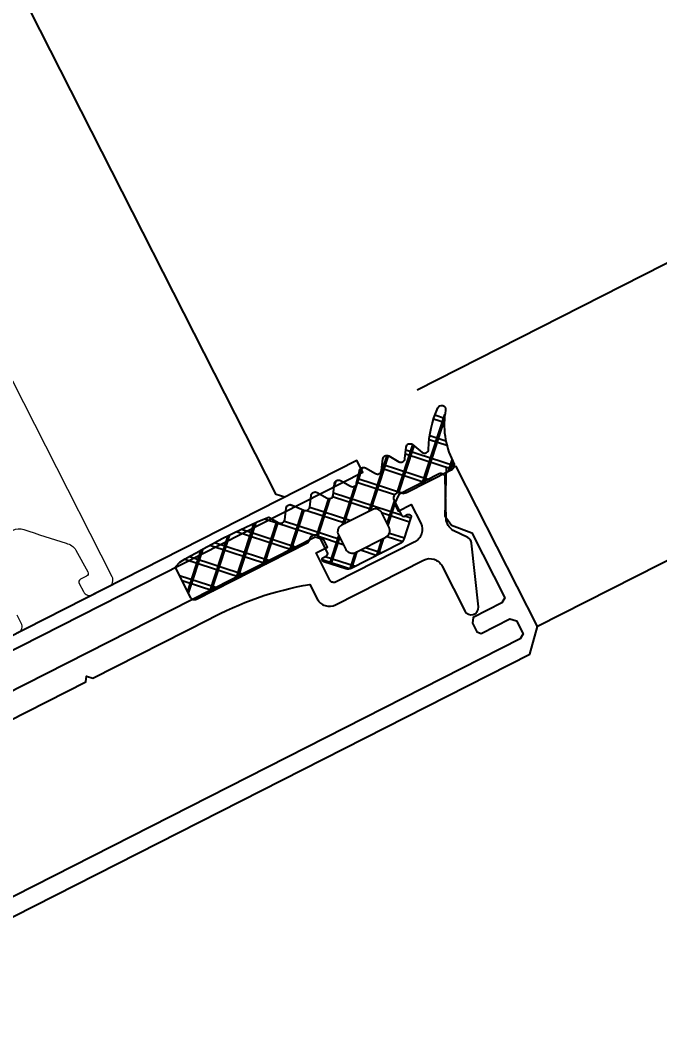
# Model space of a CAD drawing. Header units: millimetres. Extents: x -8689834 to 9419935, y 0 to 135940.
# Drawn here: x -59041.1 to -58993, y 106434.6 to 106511.5 of the extents above; entities that cross this region are included whole.
import ezdxf
from ezdxf import colors
from ezdxf.entities.mleader import LeaderData, LeaderLine
from ezdxf.math import Vec2, Vec3

# ---------------------------------------------------------------- set-up
doc = ezdxf.new("R2010")
doc.units = ezdxf.units.MM
doc.header["$MEASUREMENT"] = 0
doc.layers.get('0').update_dxf_attribs({"color": 250, "lineweight": 9})
doc.layers.add('АР_новое окно', color=155, linetype='Continuous')
for name, color, linetype, lineweight in [('АР_Окна', 4, 'Continuous', 0), ('АР_Отметки', 250, 'Continuous', 15), ('АР_Сущ Несущая стена', 216, 'Continuous', 30)]:
    doc.layers.add(name, color=color, linetype=linetype, lineweight=lineweight)
doc.layers.get('0').freeze()
doc.styles.add('ISOCPEUR', font='isocpeur.ttf', dxfattribs={"width": 0.7})

# ---------------------------------------------------------------- blocks, each defined once
blk = doc.blocks.new('_DotSmall')
at = {"color": 0, "linetype": 'ByBlock', "const_width": 0.5}
blk.add_lwpolyline([(-0.0625, 0, 1), (0.0625, 0, 1)], format="xyb", close=True, dxfattribs=at)
blk = doc.blocks.new('стойка витр.')
h = blk.add_hatch()
h.set_pattern_fill('ANSI37', scale=0.5, angle=-69.23283665521843)
h.set_pattern_definition([(335.7671633447816, (-69115.91679156918, 318510.7132420751), (0.6515825639889636, 1.447617495164233), []), (65.76716334478155, (-69115.91679156918, 318510.7132420751), (-1.447617495164233, 0.6515825639889636), [])])
edge = h.paths.add_edge_path()
edge.add_arc((-61.4231846681505, -46.18171078326122), 0.5487303657935584, 155.7657062155241, 200.7671633447816)
edge.add_line((-61.92355794899049, -45.95647403381008), (-61.2158101547102, -44.38418138318229))
edge.add_arc((-61.04906058835331, -44.45924160668073), 0.1828645893715156, 20.76716334478156, 155.7657062155241)
edge.add_line((-60.87807688978501, -44.39440310015198), (-60.79158864807687, -44.62247867199039))
edge.add_arc((-60.62063568932354, -44.55765182228788), 0.1828317201998032, 200.7671633447816, 290.7671633447816)
edge.add_line((-60.55580883962102, -44.72860478100483), (-59.41573388126562, -44.29627843504568))
edge.add_arc((-59.56703588945675, -43.89728440591716), 0.4267183308264255, -69.23283665521843, 72.29363907948373)
edge.add_arc((-59.30747769982554, -43.08429274379887), 0.4267017864716978, 200.7671633447816, 252.293639079486)
edge.add_line((-59.70645626049372, -43.23558888620755), (-63.00984306025202, -34.52432573194528))
edge.add_arc((-62.72490235927398, -34.41627373836673), 0.3047399585219917, 110.7671633447816, 200.7671633447816)
edge.add_line((-62.83295435277978, -34.13133303751965), (-60.55276270053582, -33.26666451912024))
edge.add_arc((-60.44481104638544, -33.55134061801073), 0.3044569814295733, 76.40287424864536, 110.7671633447816)
edge.add_line((-60.3732352333609, -33.25541671472456), (-60.07017099490622, -33.59351893464918))
edge.add_arc((-108.2133039044274, -55.86215009907028), 53.04387976268197, 16.71140087810911, 24.82292581145404)
edge.add_line((-57.40971669906867, -40.60932389061054), (-57.92081016927841, -41.32469074693654))
edge.add_arc((-57.67080742027611, -41.49902445886983), 0.304784542952794, 145.110888314415, 256.4234383751481)
edge.add_line((-57.74235391136608, -41.79529244099831), (-56.88543317024596, -41.99189640294935))
edge.add_arc((-56.95697966133594, -42.28816438507783), 0.304784542952794, -34.8891116855724, 76.4234383751481)
edge.add_line((-56.70697691233363, -42.46249809701112), (-57.17481998566655, -43.29191928954242))
edge.add_arc((-56.92481723669334, -43.46625300146843), 0.304784542952794, 145.1108883144276, 256.4234383751481)
edge.add_line((-56.99636372778332, -43.76252098359691), (-56.1394429866632, -43.95912494554796))
edge.add_arc((-56.21098947775317, -44.25539292764006), 0.3047845429175452, -34.88911168634446, 76.4234383742182)
edge.add_line((-55.96098672877997, -44.42972663955879), (-56.47208019898972, -45.14509349588479))
edge.add_arc((-56.22207744998741, -45.31942720781808), 0.304784542952794, 145.110888314415, 256.4234383752311)
edge.add_line((-56.29362394107739, -45.61569518994656), (-55.43668121195515, -45.81235713578644))
edge.add_arc((-55.50822770304512, -46.10862511790765), 0.3047845429466369, -34.88911168643649, 76.42343837776687)
edge.add_line((-55.25822495407192, -46.28295882984094), (-55.76931842428166, -46.99832568616694))
edge.add_arc((-55.51931567527936, -47.17265939811477), 0.3047845429466368, 145.1108883110316, 256.4234383751786)
edge.add_line((-55.59086216636933, -47.46892738023598), (-54.69071301640361, -47.77952769444528))
edge.add_arc((-54.76225950749358, -48.07579567657376), 0.304784542952794, -34.88911168566796, 76.42343837513553)
edge.add_line((-54.51225675849128, -48.25012938850705), (-55.0233282406989, -48.96555422872189))
edge.add_arc((-54.7733254917257, -49.13988794066245), 0.3047845429466368, 145.1108883109486, 256.4234383751578)
edge.add_line((-54.84487198281568, -49.43615592278366), (-53.98795124169555, -49.6327598847347))
edge.add_arc((-54.05949773284374, -49.92902786688501), 0.3047845429818857, -34.88911169317796, 76.42343837111807)
edge.add_line((-53.80949498384143, -50.10336157886923), (-54.32058845405118, -50.81872843519523))
edge.add_arc((-54.07058570504887, -50.99306214712851), 0.3047845429527939, 145.110888314415, 256.4234383750821)
edge.add_line((-54.14213219613885, -51.289330129257), (-53.29055360303028, -51.47184183257195))
edge.add_arc((-53.362076024001, -51.76811134383752), 0.3047803799531579, -43.67508993618791, 76.42790436632716)
edge.add_line((-53.141638296569, -51.97858292939782), (-53.80995652789716, -52.62318184232572))
edge.add_arc((-53.58948976171087, -52.83365406201483), 0.304801821276656, 136.3285933989482, 262.747126980386)
edge.add_arc((-54.63612651554286, -61.05759711530845), 7.985474883734515, 59.5860415328172, 82.74712698038475)
edge.add_arc((-50.74783774605021, -54.43386708250182), 0.3048115604497932, 253.2910110232634, 419.5860415328165)
edge.add_arc((-52.57053616183111, -60.50577614369104), 6.03477116777137, 73.29101102326332, 110.7671633447816)
edge.add_line((-54.71029190413537, -54.86308986830409), (-54.82445022999309, -54.90637969896488))
edge.add_arc((-54.97574411131791, -54.50740710097307), 0.4266954176128115, 200.7671633447816, 290.7671633447816)
edge.add_line((-55.37471671431558, -54.65870098416781), (-56.71485841512913, -51.12465313347639))
edge.add_arc((-56.31587985443184, -50.97335699107498), 0.4267017864716978, 149.2366398299847, 200.7671633447816)
edge.add_arc((-57.04912318740389, -50.53689152278093), 0.4266140358978636, -30.76336017001563, 40.01429570365114)
edge.add_arc((-57.04924751253566, -50.53686138928606), 0.4266898917694475, 40.00046259028549, 110.7671633447816)
edge.add_line((-57.20053943697712, -50.13789395169442), (-58.34061702035251, -50.57022129308461))
edge.add_arc((-58.27579017065, -50.74117425180884), 0.1828317201998032, 110.7671633447816, 200.7671633447816)
edge.add_line((-58.44674312937423, -50.80600110151136), (-58.36025488766609, -51.03407667334977))
edge.add_arc((-58.5312385862635, -51.09891517987853), 0.1828645893715156, 245.768620474039, 380.7671633447816)
edge.add_line((-58.60629032819998, -51.26566856380668), (-60.17861897521652, -50.55800074261788))
edge.add_arc((-59.95340767674497, -50.05761600615369), 0.5487303657759914, 200.7671633447816, 245.768620474038)
edge.add_line((-60.46648650063435, -50.25217996134597), (-61.93626349206897, -46.37627473846078))
edge = h.paths.add_edge_path(flags=16)
edge.add_arc((-59.3589242202288, -49.0410722918532), 0.5414973949664272, 200.7671633447816, 290.7671633447816)
edge.add_line((-60.77816753828665, -46.82561758724478), (-59.8652400081919, -49.23307164497237))
edge.add_arc((-60.27185175029445, -46.63361823412561), 0.5414973949664272, 110.7671633447816, 200.7671633447816)
edge.add_line((-59.31039323387085, -45.68990118378861), (-60.46385110344272, -46.12730244614795))
edge.add_arc((-59.11839388072258, -46.19621697176626), 0.5414973949664272, 20.76716334478156, 110.7671633447816)
edge.add_line((-57.69915056266473, -48.4116716763674), (-58.61207809275948, -46.00421761863981))
edge.add_arc((-58.20546635065693, -48.60367102949385), 0.5414973949664272, -69.23283665521843, 20.76716334478156)
edge.add_line((-59.16692486710963, -49.54738807983085), (-58.01346699753776, -49.10998681747151))
at = {"lineweight": 0, "ltscale": 100, "transparency": 33554687}
for points in [[(-91.4479567084054, -1.960141251613095), (-69.79711318280897, -59.05493725829001), (-67.79633972485317, -59.86096016635565), (-55.14222276612418, -55.06240889040782), (-55.17360051473952, -54.29197395897063), (-58.74284135404741, -53.81994964957266), (-59.49761640312499, -54.23655585793313), (-60.24856024209294, -55.69488708899735), (-65.37859903858043, -57.64024244590109), (-65.73629895772319, -57.38465222291416), (-66.6008891230158, -55.10466719327087), (-67.02936398953898, -55.00637070929224), (-67.71337109521846, -55.26575215648336), (-67.85490698204376, -55.58020167878567), (-66.99031681675115, -57.86018670842168), (-67.20262765098596, -58.33192996972502), (-68.22862381348386, -58.72099664351117), (-68.58632373265573, -58.46540642052423), (-90.15068845250062, -1.598661102303595)], [(-56.0608929025766, -41.98018508909445), (-55.7778211288678, -41.3512860444971), (-17.47126860445132, -26.8251079561378), (-16.84236955983215, -27.10817972981749), (-16.28037825660431, -28.59019029343472)]]:
    blk.add_lwpolyline(points, dxfattribs=at)
for points in [[(-71.78454054114991, -16.33338165576424), (-68.2828855071275, -25.56749207813118), (-67.85441064060433, -25.66578856210981), (-68.06674346281216, -26.13747383952432), (-64.60831683766446, -35.257587909633, -0.08279896819570452), (-62.79196445917478, -43.13942544953898), (-63.93198596592993, -43.57173152618634, 0.4143260923033303), (-64.53356650879141, -44.90831919242919), (-61.89652362803463, -51.86238660132221, -0.4143260923197836), (-62.49810417322442, -53.19897426147509), (-66.03213605380733, -54.539109906269, 0.8270430078467679), (-65.84594417811604, -55.60071914693981), (-61.02268547978019, -55.59720897083025, 0.2496293600316565), (-60.5639567229955, -55.36182965500484), (-59.91132736596046, -54.3320132763838, -0.2673491356416615), (-58.97583718542592, -53.89078178507043), (-55.8782996214868, -54.15051325823879, 0.5512236456822476), (-55.5684323037276, -53.73866745794658), (-56.77889371593483, -50.54659564225585), (-57.45105016132584, -50.14953851031169), (-58.02103192274808, -50.36568055463431), (-57.63195425496087, -51.39170570910937), (-59.11396481856355, -51.95369701235177, -0.4143260923197838), (-60.45053247085889, -51.35207201584126), (-62.82818291042349, -45.08204070453939, -0.414362099391309), (-62.65124893639586, -44.68894855178223), (-60.48523126714281, -43.867575801356), (-60.13938200823031, -44.77960460352188), (-59.56940024680807, -44.56346255919925), (-59.28629948117305, -43.93455252060812), (-73.55412178576807, -6.30930235532287)], [(-64.05480472955969, -20.89989428329136, 0.410627156480438), (-63.35370618529851, -21.2207818566676), (-62.72021259606117, -20.98055557451153, 0.4925517741577297)], [(-59.94503853938659, -19.40384657128016, -1.575399656426527e-05), (-56.87977393603069, -20.78551547546522, -0.4398191101055806), (-56.36006749374792, -22.15601788895583, -1.575399656426528e-05), (-57.73845635901671, -25.2227588602982, -0.2080566110632873), (-58.32981322327396, -25.9019745689875), (-60.05946139091975, -26.62167684709857, -0.4411110715409258), (-60.37391091321479, -26.48014096025872), (-60.5532914591895, -26.00710185356729, 0.4925517741577297), (-60.86130306290579, -25.88263065828505), (-61.49479665214312, -26.12285694043385, 0.410627156480438), (-61.80683951149695, -26.82793655114801), (-61.3313050311408, -28.08195439658448, 0.4143255057077639), (-60.62370682114852, -28.40042247599195), (-29.6323624739598, -16.64818975485105, 0.5239329190821609)]]:
    blk.add_lwpolyline(points, format="xyb", dxfattribs=at)
blk.add_lwpolyline([(-72.91737339223619, -0.2793946658493951), (-54.81141330953687, -48.02608389785019), (-53.89938450735644, -47.68023463893769), (-72.00534459005576, 0.06645459306309931)], close=True)
at = {"color": 7, "lineweight": 0, "ltscale": 100, "transparency": 33554687}
blk.add_lwpolyline([(-53.29055360303028, -51.47184183257923, -0.5779496213016146), (-53.141638296569, -51.97858292939782), (-53.80995652789716, -52.62318184232572, 0.615333828900983), (-53.62795459362678, -53.13601908472629, -0.1014034095220688), (-50.59355139863328, -54.17098724229436, -0.8870851218243345), (-50.83548992767464, -54.72580403192842, 0.1649969122064492), (-54.71037595931557, -54.86312174275372), (-54.82437231158838, -54.90635015161388, -0.4143043114941015), (-55.37473404189222, -54.65865529014263), (-56.71485869266326, -51.12465240150777, -0.2286961432583318), (-56.6825516007957, -50.75512261017138, 0.3190489133936659), (-56.72238630641368, -50.26258777469775, 0.3190018552396916), (-57.20057019143132, -50.1379056140504), (-58.34056270623114, -50.57020069668943, 0.4143996870833266), (-58.44672253300087, -50.80605541561818), (-58.36026571528055, -51.03404812018562, -0.6683385997492722), (-58.60634048073553, -51.26564599134144), (-60.17864607612137, -50.55798854513705, -0.1988829373258806), (-60.46647005763953, -50.25222332264093), (-61.93627993503469, -46.37623137718037, -0.1988829373551211), (-61.92357014780282, -45.95650113405281), (-61.21583272970747, -44.38423153456097, -0.6683385997492723), (-60.87806606217055, -44.39443165331613), (-60.79160924445023, -44.62242435788357, 0.4143996870833266), (-60.55575452549965, -44.72858418460964), (-59.41576201069984, -44.29628910197061, 0.7102015621310012), (-59.43724861560622, -43.49078250258754, -0.2286961432583318), (-59.70645598293049, -43.23558961817616), (-63.00981577733182, -34.52439767894975, -0.414362099440266), (-62.83288180333329, -34.13130552614166), (-60.55286778177833, -33.26670436685527, -0.1511707915363169), (-60.3732352333609, -33.25541671472456), (-60.07017099493532, -33.59351893464918, -0.03540799054371244), (-57.40971669906867, -40.60932389061054), (-57.92081016927841, -41.32469074693654, 0.527867958552825), (-57.74235391136608, -41.79529244099831), (-56.88543317024596, -41.99189640294935, -0.5278679585528249), (-56.70697691233363, -42.46249809701112), (-57.17481998566655, -43.29191928953514, 0.527867958552825), (-56.99636372778332, -43.76252098359691), (-56.1394429866632, -43.95912494554796, -0.5278679585528249), (-55.96098672877997, -44.42972663955879), (-56.47208019898972, -45.14509349588479, 0.527867958552825), (-56.29362394107739, -45.61569518994656), (-55.43668121195515, -45.81235713578644, -0.5278679585717272), (-55.25822495407192, -46.28295882984094), (-55.76931842428166, -46.99832568616694, 0.5278679585717273), (-55.59086216636933, -47.46892738023598), (-54.69071301640361, -47.77952769444528, -0.5278679585528249), (-54.51225675849128, -48.25012938850705), (-55.02332824072801, -48.96555422872189, 0.5278679585717273), (-54.84487198281568, -49.43615592278366), (-53.98795124169555, -49.6327598847347, -0.5278679585717272), (-53.80949498384143, -50.10336157886923), (-54.32058845405118, -50.81872843519523, 0.5278679585528251), (-54.14213219613885, -51.289330129257)], format="xyb", close=True, dxfattribs=at)
at = {"color": 7}
blk.add_lwpolyline([(-57.69915056266473, -48.4116716763674), (-58.61207809275948, -46.00421761863981, 0.414213562373095), (-59.31039323387085, -45.68990118378861), (-60.46385110341362, -46.12730244614795, 0.414213562373095), (-60.77816753828665, -46.82561758724478), (-59.8652400081919, -49.23307164497237, 0.414213562373095), (-59.16692486710963, -49.54738807983085), (-58.01346699753776, -49.10998681747151, 0.414213562373095)], format="xyb", close=True, dxfattribs=at)
blk = doc.blocks.new('A$Cec9b444d')
at = {"layer": 'АР_новое окно', "ltscale": 100}
h = blk.add_hatch(dxfattribs=at)
h.set_pattern_fill('ANSI37', color=256, scale=0.4999999999999999, angle=26.94676751923966)
h.set_pattern_definition([(71.94676751923966, (-309002.6641412743, -109060.2650076721), (-1.509345793402999, 0.4919669967962001), []), (161.9467675192396, (-309002.6641412743, -109060.2650076721), (-0.4919669967962002, -1.509345793402998), [])])
edge = h.paths.add_edge_path()
edge.add_arc((269.8044098131132, -6115.820739763553), 0.5487303657935583, 251.9453103899823, 296.9467675192397)
edge.add_line((269.6343447467874, -6116.342451261137), (267.9950023102591, -6115.808066104814))
edge.add_arc((268.0516765515358, -6115.634205570463), 0.1828645893715156, 116.9467675192397, 251.9453103899823)
edge.add_line((267.9688091808408, -6115.471194969647), (268.1862494181415, -6115.360657982106))
edge.add_arc((268.1033969454918, -6115.1976766877), 0.1828317201998032, 296.9467675192397, 386.9467675192396)
edge.add_line((268.2663782398504, -6115.114824215094), (267.7138401031851, -6114.027911804817))
edge.add_arc((267.3334514641164, -6114.221284543858), 0.4267183308264255, 26.94676751923966, 168.4732432539418)
edge.add_arc((266.4972435553876, -6114.050749415796), 0.4267017864716978, 296.9467675192397, 348.473243253944)
edge.add_line((266.6906087977006, -6114.431123307729), (258.3855583602958, -6118.653043170095))
edge.add_arc((258.2474616476013, -6118.381389467143), 0.3047399585219916, 206.9467675192396, 296.9467675192397)
edge.add_line((257.9758079447498, -6118.519486179764), (256.8707114442035, -6116.345621569855))
edge.add_arc((257.1421128837062, -6116.207653096741), 0.3044569814295733, 172.5824784231035, 206.9467675192396)
edge.add_line((256.8402036808033, -6116.168348049701), (257.1437178173895, -6115.830649644811))
edge.add_arc((284.4653431979687, -6161.296922494481), 53.04387976268197, 112.8910050525672, 121.0025299859121)
edge.add_line((263.8323705403438, -6112.430434800073), (264.5985975373711, -6112.861552491028))
edge.add_arc((264.7450065964082, -6112.594236189449), 0.3047845429527939, 241.2904924888731, 352.6030425496062)
edge.add_line((265.047254722428, -6112.633475046421), (265.1504726622576, -6111.760370051986))
edge.add_arc((265.4527207883893, -6111.799608908926), 0.3047845429527939, 61.2904924888857, 172.6030425496062)
edge.add_line((265.5991298473143, -6111.532292607379), (266.4740927414984, -6111.908133783442))
edge.add_arc((266.6205018005435, -6111.640817481893), 0.3047845429527939, 241.2904924888857, 352.6030425496062)
edge.add_line((266.9227499266751, -6111.680056338831), (267.0259678665048, -6110.806951344396))
edge.add_arc((267.3282159925245, -6110.846190201368), 0.3047845429175451, 61.29049248811364, 172.6030425486763)
edge.add_line((267.4746250514576, -6110.57887389985), (268.2408520484848, -6111.009991590805))
edge.add_arc((268.3872611075179, -6110.742675289212), 0.3047845429527939, 241.2904924888731, 352.6030425496892)
edge.add_line((268.6895092335417, -6110.781914146197), (268.7927824534115, -6109.908781049826))
edge.add_arc((269.0950305795432, -6109.948019906766), 0.3047845429466368, 61.2904924880216, 172.603042552225)
edge.add_line((269.2414396384762, -6109.680703605247), (270.0076666355035, -6110.111821296202))
edge.add_arc((270.1540756945366, -6109.844504994609), 0.3047845429466368, 241.2904924854896, 352.6030425496367)
edge.add_line((270.4563238205562, -6109.883743851581), (270.6682223775105, -6108.955390444219))
edge.add_arc((270.9704705036463, -6108.994629301173), 0.3047845429527939, 61.29049248879014, 172.6030425495937)
edge.add_line((271.1168795625713, -6108.727312999627), (271.8831618396387, -6109.158402588645))
edge.add_arc((272.0295708986798, -6108.89108628708), 0.3047845429466368, 241.2904924854067, 352.603042549616)
edge.add_line((272.3318190246995, -6108.930325144051), (272.4350369645292, -6108.057220149616))
edge.add_arc((272.7372850906809, -6108.096459006626), 0.3047845429818856, 61.29049248128014, 172.6030425455762)
edge.add_line((272.8836941497178, -6107.829142705048), (273.6499211467451, -6108.260260396003))
edge.add_arc((273.7963302056702, -6107.992944094456), 0.3047845429527939, 241.2904924888731, 352.6030425495402)
edge.add_line((274.0985783318019, -6108.032182951395), (274.1883609561569, -6107.165906031233))
edge.add_arc((274.4906080115239, -6107.205120793297), 0.3047803799531579, 52.50451423827018, 172.6075085407853)
edge.add_line((274.6761274996846, -6106.963307643288), (275.3889222925761, -6107.558354364246))
edge.add_arc((275.5744392852499, -6107.316512275964), 0.3048018212766559, 232.5081975734064, 358.9267311548442)
edge.add_arc((283.8632615421647, -6107.471797280135), 7.985474883734514, 155.7656457072753, 178.9267311548428)
edge.add_arc((276.8594630926204, -6104.319116455658), 0.3048115604497932, 349.4706151977215, 515.7656457072745)
edge.add_arc((283.0922955943829, -6105.477610377813), 6.034771167771369, 169.4706151977214, 206.9467675192396)
edge.add_line((277.7127320006471, -6108.21234228078), (277.7680589141622, -6108.32117731852))
edge.add_arc((277.3876907069642, -6108.514539670923), 0.4266954176128115, 296.9467675192397, 386.9467675192396)
edge.add_line((277.5810530617479, -6108.894907883026), (274.2118005058339, -6110.607686678843))
edge.add_arc((274.018435263513, -6110.227312786882), 0.4267017864716978, 245.4162440044428, 296.9467675192397)
edge.add_arc((273.6634362585276, -6111.00327902117), 0.4266140358978635, 65.41624400444246, 136.1938998781092)
edge.add_arc((273.663419683139, -6111.003405867639), 0.4266898917694475, 136.1800667647436, 206.9467675192396)
edge.add_line((273.283056395636, -6111.196765719055), (273.8355958044776, -6112.283680631953))
edge.add_arc((273.9985770988361, -6112.200828159347), 0.1828317201998032, 206.9467675192396, 296.9467675192397)
edge.add_line((274.0814295714778, -6112.363809453725), (274.2988698087785, -6112.253272466185))
edge.add_arc((274.3817371795934, -6112.416283066997), 0.1828645893715156, 341.9482246484971, 476.9467675192396)
edge.add_line((274.5556005962464, -6112.472948465085), (274.021298823219, -6114.112318080099))
edge.add_arc((273.499578676306, -6113.94227955002), 0.5487303657759913, 296.9467675192397, 341.948224648496)
edge.add_line((273.7482426918763, -6114.431433124594), (270.0530738286954, -6116.30989333817))
edge = h.paths.add_edge_path(flags=16)
edge.add_arc((272.424948302625, -6113.46067674355), 0.5414973949664271, 296.9467675192397, 386.9467675192396)
edge.add_line((270.3751419339291, -6115.110156963107), (272.6703346081908, -6113.943382647576))
edge.add_arc((270.1297556283513, -6114.627451059039), 0.5414973949664271, 206.9467675192396, 296.9467675192397)
edge.add_line((269.0880255502902, -6113.77316609825), (269.647049724321, -6114.872837364591))
edge.add_arc((269.5707314543206, -6113.527779792698), 0.5414973949664271, 116.9467675192397, 206.9467675192396)
edge.add_line((271.6205378230165, -6111.87829957314), (269.3253451487548, -6113.045073888671))
edge.add_arc((271.8659241285943, -6112.361005477209), 0.5414973949664271, 26.94676751923966, 116.9467675192397)
edge.add_line((272.9076542066634, -6113.215290438025), (272.3486300326327, -6112.115619171685))
at = {"layer": 'АР_новое окно', "ltscale": 150}
for p, q in [((2673.03854076013, -4883.55603810753), (275.0254478329349, -6102.856566379883)), ((2673.094740097678, -4905.964347211125), (284.0902149972389, -6120.684353574511))]:
    blk.add_line(p, q, dxfattribs=at)
at = {"layer": 'АР_новое окно', "ltscale": 100}
for points in [[(265.0500713851852, -6110.941881572246), (264.3943552649476, -6110.728152755554), (245.8290574318528, -6074.207863428542), (246.0427862485801, -6073.552147308324), (247.4556895510803, -6072.833889838204)], [(229.0718268198358, -6150.431299288266), (283.5042497819348, -6122.760265934156), (284.0902149972439, -6120.684353574493), (277.9573882437551, -6108.620307554805), (277.1948077152698, -6108.734436798204), (277.1097387359098, -6112.333749286229), (277.605172294564, -6113.039292833083), (279.1358653598937, -6113.62889046586), (281.6221422988857, -6118.519711716009), (281.4065419933534, -6118.902846290966), (279.2328743711168, -6120.007842651627), (279.181272426658, -6120.444408968862), (279.5127769552029, -6121.096520311579), (279.8406350153136, -6121.203384719897), (282.0143026376621, -6120.098388359205), (282.5061590587426, -6120.258684509861), (283.0034088261458, -6121.236837703855), (282.7878085206213, -6121.619972278841), (228.5728020727958, -6149.180480705104)]]:
    blk.add_lwpolyline(points, dxfattribs=at)
for points in [[(274.1883609562689, -6107.165906031202, -0.5779496213016146), (274.6761274996846, -6106.963307643288), (275.3889222925761, -6107.558354364246, 0.615333828900983), (275.8791879338116, -6107.322205381101, -0.1014034095220688), (276.5815025319075, -6104.19402443327, -0.8870851218243345), (277.1591390565803, -6104.374833634529, 0.1649969122064492), (277.7127727381069, -6108.212422416378), (277.7680211509877, -6108.321103033501, -0.4143043114941015), (277.5810094984587, -6108.894930028668), (274.2117998079632, -6110.607687033566, -0.2286961432583318), (273.84093951478, -6110.615345870156, 0.3190489133936659), (273.3555546538875, -6110.70796824738, 0.3190018552396916), (273.2830713007974, -6111.196795039401), (273.8355694810892, -6112.283628850545, 0.4143996870833266), (274.0814813529173, -6112.363783130343), (274.2988425871625, -6112.253286304476, -0.6683385997492722), (274.5555835536214, -6112.473000756027), (274.0212896138432, -6114.112346336551, -0.1988829373258806), (273.7482840312066, -6114.431412109494), (270.0530324894692, -6116.309914353211, -0.1988829373551211), (269.6343730026555, -6116.342460471859), (267.9950546002452, -6115.808083150087, -0.6683385997492723), (267.9688364024568, -6115.471181131355), (268.186197636702, -6115.360684305489, 0.4143996870833266), (268.266351916462, -6115.114772433686), (267.7138537361701, -6114.027938622542, 0.7102015621310012), (266.9153405923256, -6114.136009501971, -0.2286961432583318), (266.6906094954514, -6114.431122953009), (258.3856269523419, -6118.653008300947, -0.414362099440266), (257.9757727836337, -6118.519417013355), (256.8707623719098, -6116.34572175108, -0.1511707915363169), (256.8402036808033, -6116.168348049701), (257.1437178172855, -6115.830649644871, -0.03540799054371244), (263.8323705403438, -6112.430434800073), (264.5985975373711, -6112.861552491027, 0.527867958552825), (265.047254722428, -6112.633475046421), (265.1504726622576, -6111.760370051986, -0.5278679585528249), (265.5991298473143, -6111.532292607379), (266.4740927416104, -6111.90813378341, 0.527867958552825), (266.9227499266751, -6111.680056338831), (267.0259678665049, -6110.806951344397, -0.5278679585528249), (267.4746250514576, -6110.57887389985), (268.2408520484809, -6111.00999159079, 0.527867958552825), (268.6895092335417, -6110.781914146197), (268.7927824535235, -6109.908781049794, -0.5278679585717272), (269.2414396384762, -6109.680703605247), (270.0076666354995, -6110.111821296187, 0.5278679585717273), (270.4563238205562, -6109.883743851581), (270.6682223775106, -6108.955390444219, -0.5278679585528249), (271.1168795625713, -6108.727312999627), (271.8831618396428, -6109.158402588659, 0.5278679585717273), (272.3318190246995, -6108.930325144051), (272.4350369645292, -6108.057220149617, -0.5278679585717272), (272.8836941497178, -6107.829142705048), (273.6499211467451, -6108.260260396002, 0.5278679585528251), (274.0985783318019, -6108.032182951395)], [(271.6205378230165, -6111.87829957314), (269.3253451487549, -6113.045073888671, 0.414213562373095), (269.0880255502902, -6113.77316609825), (269.647049724313, -6114.872837364563, 0.414213562373095), (270.3751419339291, -6115.110156963107), (272.6703346081908, -6113.943382647576, 0.414213562373095), (272.9076542066634, -6113.215290438025), (272.3486300326326, -6112.115619171685, 0.414213562373095)]]:
    blk.add_lwpolyline(points, format="xyb", close=True, dxfattribs=at)
blk.add_lwpolyline([(225.4061133675802, -6132.189315514304), (270.9263387662753, -6109.048848734613), (270.4843233609448, -6108.179348517646), (224.9640979621377, -6131.319815297369)], close=True, dxfattribs=at)
blk.add_lwpolyline([(241.2448718839036, -6129.334926402106), (250.0483888301909, -6124.859608240643), (250.0999907746497, -6124.423041923407), (250.591791915682, -6124.583366175971), (259.2866282448566, -6120.163296427477, -0.08279896819570452), (266.9271450724946, -6117.509054242878), (267.4796573038107, -6118.595915694026, 0.4143260923033303), (268.8732359339043, -6119.050123070753), (275.5030299778028, -6115.679829371918, -0.4143260923197836), (276.8966086020854, -6116.134036751616), (278.6093796578901, -6119.503274082179, 0.8270430078467679), (279.6447775450703, -6119.203886691547), (279.1220858802334, -6114.409032135251, 0.2496293600316565), (278.8386942056743, -6113.978306406504), (277.7446091485363, -6113.440324307232, -0.2673491356416615), (277.2052402330228, -6112.557766501874), (277.1300266509113, -6109.450268743978, 0.5512236456822476), (276.6872181351791, -6109.186535287232), (273.6439950158973, -6110.73357515529), (273.3215996330655, -6111.444567328424), (273.5978416976975, -6111.987970413988), (274.5760225318231, -6111.490706595585), (275.2942800018976, -6112.903609898083, -0.4143260923197838), (274.8400262753545, -6114.297173415667), (268.8623712141118, -6117.335948534967, -0.414362099391309), (268.4525170453957, -6117.202357247346), (267.4027550466725, -6115.137342602191), (268.2722552636816, -6114.695327196742), (267.9960131989377, -6114.151924111211), (267.3402830277879, -6113.938167654484), (231.4695264213348, -6132.173271816327)], format="xyb", dxfattribs=at)
at = {"layer": 'АР_новое окно', "ltscale": 100, "rotation": 96.17960417445809}
blk.add_blockref('стойка витр.', (217.2791182096518, -6059.725715317347), dxfattribs=at)

msp = doc.modelspace()

# ---------------------------------------------------------------- linework, layer by layer
at = {"layer": 'АР_Сущ Несущая стена', "lineweight": 18, "ltscale": 100}
for centre, radius, start, end in [((-62198.51273850921, 115515.0715942177), 9162.045179755698, 273.4231994966867, 355.826841184526), ((-62199.59225600528, 115505.8737578681), 9805.264059527553, 273.2047159642141, 356.1549052783884)]:
    msp.add_arc(centre, radius, start, end, dxfattribs=at)

# ---------------------------------------------------------------- block references
at = {"layer": 'АР_Окна', "ltscale": 100}
msp.add_blockref('A$Cec9b444d', (-59286.24984706755, 112586.4970597865), dxfattribs=at)

# ---------------------------------------------------------------- leaders
at = {"layer": 'АР_Отметки'}
ml = msp.add_multileader_mtext('Standard', dxfattribs=at)
ml.set_content('0,000', color=256, style='ISOCPEUR')
ml.set_leader_properties(color=256, linetype='Continuous', lineweight=-1)
ml.set_arrow_properties(name='DOTSMALL')
ml.build(insert=Vec2(0, 0))
ml.multileader.update_dxf_attribs({"has_text_frame": 1, "text_left_attachment_type": 4, "text_right_attachment_type": 4, "dogleg_length": 100, "arrow_head_size": 180})
ctx = ml.context
ctx.base_point, ctx.char_height, ctx.arrow_head_size, ctx.landing_gap_size, ctx.plane_origin = Vec3(-187276.7997699445, 132110.0850587329), 250, 180, 50, Vec3(-190337.1672303383, 129966.6923522141)
ctx.left_attachment, ctx.right_attachment = 4, 4
notes = []
notes.append((ctx, [(0, (0, 0, 0), (0, 0), (1, 0), 1, [])]))
ctx.mtext.insert, ctx.mtext.width, ctx.mtext.line_spacing_style, ctx.mtext.flow_direction = Vec3(-187226.7997699445, 132443.4183920662), 852.6970314602484, 2, 5
ml = msp.add_multileader_mtext('Standard', dxfattribs=at)
ml.set_content('-1,200', color=256, style='ISOCPEUR')
ml.set_leader_properties(color=256, linetype='Continuous', lineweight=-1)
ml.set_arrow_properties(name='DOTSMALL')
ml.build(insert=Vec2(0, 0))
ml.multileader.update_dxf_attribs({"has_text_frame": 1, "text_left_attachment_type": 4, "text_right_attachment_type": 4, "dogleg_length": 100, "arrow_head_size": 180})
ctx = ml.context
ctx.base_point, ctx.char_height, ctx.arrow_head_size, ctx.landing_gap_size, ctx.plane_origin = Vec3(-177720.7590341442, 129646.8906015264), 250, 180, 50, Vec3(-177813.3264161965, 129547.8815566983)
ctx.left_attachment, ctx.right_attachment = 4, 4
notes.append((ctx, [(0, (0, 0, 0), (0, 0), (1, 0), 1, [])]))
ctx.mtext.insert, ctx.mtext.width, ctx.mtext.line_spacing_style, ctx.mtext.flow_direction = Vec3(-177670.7590341442, 129980.2239348597), 852.6970314602484, 2, 5
ml = msp.add_multileader_mtext('Standard', dxfattribs=at)
ml.set_content('0,000', color=256, style='ISOCPEUR')
ml.set_leader_properties(color=256, linetype='Continuous', lineweight=-1)
ml.set_arrow_properties(name='DOTSMALL')
ml.build(insert=Vec2(0, 0))
ml.multileader.update_dxf_attribs({"has_text_frame": 1, "text_left_attachment_type": 4, "text_right_attachment_type": 4, "dogleg_length": 100, "arrow_head_size": 180})
ctx = ml.context
ctx.base_point, ctx.char_height, ctx.arrow_head_size, ctx.landing_gap_size, ctx.plane_origin = Vec3(-185687.6166469539, 129607.0397730947), 250, 180, 50, Vec3(-188747.9841073476, 127463.6470665759)
ctx.left_attachment, ctx.right_attachment = 4, 4
notes.append((ctx, [(0, (0, 0, 0), (0, 0), (1, 0), 1, [])]))
ctx.mtext.insert, ctx.mtext.width, ctx.mtext.line_spacing_style, ctx.mtext.flow_direction = Vec3(-185637.6166469539, 129940.373106428), 852.6970314602484, 2, 5
ml = msp.add_multileader_mtext('Standard', dxfattribs=at)
ml.set_content('Л.4', color=256, style='ISOCPEUR')
ml.set_leader_properties(color=256, linetype='Continuous', lineweight=-1)
ml.set_arrow_properties(name='DOTSMALL')
ml.build(insert=Vec2(0, 0))
ml.multileader.update_dxf_attribs({"has_text_frame": 1, "text_left_attachment_type": 4, "text_right_attachment_type": 4, "dogleg_length": 100, "arrow_head_size": 180})
ctx = ml.context
ctx.base_point, ctx.char_height, ctx.arrow_head_size, ctx.landing_gap_size, ctx.plane_origin = Vec3(-184816.2837050096, 129601.5848165639), 250, 180, 50, Vec3(-159580.3663713892, 117978.4653365304)
ctx.left_attachment, ctx.right_attachment = 4, 4
notes.append((ctx, [(0, (0, 0, 0), (0, 0), (1, 0), 1, [])]))
ctx.mtext.insert, ctx.mtext.width, ctx.mtext.line_spacing_style, ctx.mtext.flow_direction = Vec3(-184766.2837050096, 129934.9181498972), 852.6970314602484, 2, 5
ml = msp.add_multileader_mtext('Standard', dxfattribs=at)
ml.set_content('-1,140', color=256, style='ISOCPEUR')
ml.set_leader_properties(color=256, linetype='Continuous', lineweight=-1)
ml.set_arrow_properties(name='DOTSMALL')
ml.build(insert=Vec2(0, 0))
ml.multileader.update_dxf_attribs({"has_text_frame": 1, "text_left_attachment_type": 4, "text_right_attachment_type": 4, "dogleg_length": 100, "arrow_head_size": 180})
ctx = ml.context
ctx.base_point, ctx.char_height, ctx.arrow_head_size, ctx.landing_gap_size, ctx.plane_origin = Vec3(-180313.7221072279, 128673.3217394912, 1.149675994230903e-08), 250, 180, 50, Vec3(-180395.1155570771, 128959.4633156335, 1.149675994230903e-08)
ctx.left_attachment, ctx.right_attachment = 4, 4
notes.append((ctx, [(0, (0, 0, 0), (0, 0), (1, 0), 1, [])]))
ctx.mtext.insert, ctx.mtext.width, ctx.mtext.line_spacing_style, ctx.mtext.flow_direction = Vec3(-180263.7221072279, 129006.6550728246, 1.149675994230903e-08), 852.6970314602484, 2, 5
ml = msp.add_multileader_mtext('Standard', dxfattribs=at)
ml.set_content('0,000', color=256, style='ISOCPEUR')
ml.set_leader_properties(color=256, linetype='Continuous', lineweight=-1)
ml.set_arrow_properties(name='DOTSMALL')
ml.build(insert=Vec2(0, 0))
ml.multileader.update_dxf_attribs({"has_text_frame": 1, "text_left_attachment_type": 4, "text_right_attachment_type": 4, "dogleg_length": 100, "arrow_head_size": 180})
ctx = ml.context
ctx.base_point, ctx.char_height, ctx.arrow_head_size, ctx.landing_gap_size, ctx.plane_origin = Vec3(-187382.8031773707, 126393.4441659665), 250, 180, 50, Vec3(-190443.1706377645, 124250.0514594477)
ctx.left_attachment, ctx.right_attachment = 4, 4
notes.append((ctx, [(0, (0, 0, 0), (0, 0), (1, 0), 1, [])]))
ctx.mtext.insert, ctx.mtext.width, ctx.mtext.line_spacing_style, ctx.mtext.flow_direction = Vec3(-187332.8031773707, 126726.7774992998), 852.6970314602484, 2, 5
ml = msp.add_multileader_mtext('Standard', dxfattribs=at)
ml.set_content('Л.5', color=256, style='ISOCPEUR')
ml.set_leader_properties(color=256, linetype='Continuous', lineweight=-1)
ml.set_arrow_properties(name='DOTSMALL')
ml.build(insert=Vec2(0, 0))
ml.multileader.update_dxf_attribs({"has_text_frame": 1, "text_left_attachment_type": 4, "text_right_attachment_type": 4, "dogleg_length": 100, "arrow_head_size": 180})
ctx = ml.context
ctx.base_point, ctx.char_height, ctx.arrow_head_size, ctx.landing_gap_size, ctx.plane_origin = Vec3(-156726.1907757707, 125681.9478096366), 250, 180, 50, Vec3(-131490.2734421503, 114058.8283296031)
ctx.left_attachment, ctx.right_attachment = 4, 4
notes.append((ctx, [(0, (0, 0, 0), (0, 0), (1, 0), 1, [])]))
ctx.mtext.insert, ctx.mtext.width, ctx.mtext.line_spacing_style, ctx.mtext.flow_direction = Vec3(-156676.1907757707, 126015.2811429699), 852.6970314602484, 2, 5
ml = msp.add_multileader_mtext('Standard', dxfattribs=at)
ml.set_content('0,000', color=256, style='ISOCPEUR')
ml.set_leader_properties(color=256, linetype='Continuous', lineweight=-1)
ml.set_arrow_properties(name='DOTSMALL')
ml.build(insert=Vec2(0, 0))
ml.multileader.update_dxf_attribs({"has_text_frame": 1, "text_left_attachment_type": 4, "text_right_attachment_type": 4, "dogleg_length": 100, "arrow_head_size": 180})
ctx = ml.context
ctx.base_point, ctx.char_height, ctx.arrow_head_size, ctx.landing_gap_size, ctx.plane_origin = Vec3(-204826.2687846024, 122318.214327126), 250, 180, 50, Vec3(-207886.6362449962, 120174.8216206072)
ctx.left_attachment, ctx.right_attachment = 4, 4
notes.append((ctx, [(0, (0, 0, 0), (0, 0), (1, 0), 1, [])]))
ctx.mtext.insert, ctx.mtext.width, ctx.mtext.line_spacing_style, ctx.mtext.flow_direction = Vec3(-204776.2687846024, 122651.5476604594), 852.6970314602484, 2, 5
ml = msp.add_multileader_mtext('Standard', dxfattribs=at)
ml.set_content('{\\W0.8;-2,730}', color=256, style='ISOCPEUR')
ml.set_leader_properties(color=256, linetype='Continuous', lineweight=-1)
ml.set_arrow_properties(name='DOTSMALL')
ml.build(insert=Vec2(0, 0))
ml.multileader.update_dxf_attribs({"has_text_frame": 1, "text_left_attachment_type": 4, "text_right_attachment_type": 4, "dogleg_length": 100, "arrow_head_size": 180})
ctx = ml.context
ctx.base_point, ctx.char_height, ctx.arrow_head_size, ctx.landing_gap_size, ctx.plane_origin = Vec3(-314791.3210058988, 121809.0184862664, 2.299351988461806e-08), 250, 180, 50, Vec3(-319449.8299409288, 117956.7109726352, 2.299351988461806e-08)
ctx.left_attachment, ctx.right_attachment = 4, 4
notes.append((ctx, [(0, (0, 0, 0), (0, 0), (1, 0), 1, [])]))
ctx.mtext.insert, ctx.mtext.width, ctx.mtext.defined_height, ctx.mtext.line_spacing_style, ctx.mtext.flow_direction = Vec3(-314741.3210058988, 122142.3518195997, 2.299351988461806e-08), 769.9889591111103, 343.8884462512117, 2, 5
ml = msp.add_multileader_mtext('Standard', dxfattribs=at)
ml.set_content('{\\W0.8;-2,430}', color=256, style='ISOCPEUR')
ml.set_leader_properties(color=256, linetype='Continuous', lineweight=-1)
ml.set_arrow_properties(name='DOTSMALL')
ml.build(insert=Vec2(0, 0))
ml.multileader.update_dxf_attribs({"has_text_frame": 1, "text_left_attachment_type": 4, "text_right_attachment_type": 4, "dogleg_length": 100, "arrow_head_size": 180})
ctx = ml.context
ctx.base_point, ctx.char_height, ctx.arrow_head_size, ctx.landing_gap_size, ctx.plane_origin = Vec3(-301002.2465167325, 120038.5846084391), 250, 180, 50, Vec3(-299949.5531320914, 118383.4112137306)
ctx.left_attachment, ctx.right_attachment = 4, 4
notes.append((ctx, [(0, (0, 0, 0), (0, 0), (1, 0), 1, [])]))
ctx.mtext.insert, ctx.mtext.width, ctx.mtext.line_spacing_style, ctx.mtext.flow_direction = Vec3(-300952.2465167325, 120371.9179417724), 852.6970314602484, 2, 5
ml = msp.add_multileader_mtext('Standard', dxfattribs=at)
ml.set_content('0,000', color=256, style='ISOCPEUR')
ml.set_leader_properties(color=256, linetype='Continuous', lineweight=-1)
ml.set_arrow_properties(name='DOTSMALL')
ml.build(insert=Vec2(0, 0))
ml.multileader.update_dxf_attribs({"has_text_frame": 1, "text_left_attachment_type": 4, "text_right_attachment_type": 4, "dogleg_length": 100, "arrow_head_size": 180})
ctx = ml.context
ctx.base_point, ctx.char_height, ctx.arrow_head_size, ctx.landing_gap_size, ctx.plane_origin = Vec3(-153675.4760438586, 119954.6257698009), 250, 180, 50, Vec3(-156735.8435042523, 117811.2330632821)
ctx.left_attachment, ctx.right_attachment = 4, 4
notes.append((ctx, [(0, (0, 0, 0), (0, 0), (1, 0), 1, [])]))
ctx.mtext.insert, ctx.mtext.width, ctx.mtext.line_spacing_style, ctx.mtext.flow_direction = Vec3(-153625.4760438586, 120287.9591031342), 852.6970314602484, 2, 5
ml = msp.add_multileader_mtext('Standard', dxfattribs=at)
ml.set_content('0,000', color=256, style='ISOCPEUR')
ml.set_leader_properties(color=256, linetype='Continuous', lineweight=-1)
ml.set_arrow_properties(name='DOTSMALL')
ml.build(insert=Vec2(0, 0))
ml.multileader.update_dxf_attribs({"has_text_frame": 1, "text_left_attachment_type": 4, "text_right_attachment_type": 4, "dogleg_length": 100, "arrow_head_size": 180})
ctx = ml.context
ctx.base_point, ctx.char_height, ctx.arrow_head_size, ctx.landing_gap_size, ctx.plane_origin = Vec3(-156471.468784323, 119797.6348483452), 250, 180, 50, Vec3(-159531.8362447167, 117654.2421418264)
ctx.left_attachment, ctx.right_attachment = 4, 4
notes.append((ctx, [(0, (0, 0, 0), (0, 0), (1, 0), 1, [])]))
ctx.mtext.insert, ctx.mtext.width, ctx.mtext.line_spacing_style, ctx.mtext.flow_direction = Vec3(-156421.468784323, 120130.9681816786), 852.6970314602484, 2, 5
ml = msp.add_multileader_mtext('Standard', dxfattribs=at)
ml.set_content('{\\W0.8;-2,430}', color=256, style='ISOCPEUR')
ml.set_leader_properties(color=256, linetype='Continuous', lineweight=-1)
ml.set_arrow_properties(name='DOTSMALL')
ml.build(insert=Vec2(0, 0))
ml.multileader.update_dxf_attribs({"has_text_frame": 1, "text_left_attachment_type": 4, "text_right_attachment_type": 4, "dogleg_length": 100, "arrow_head_size": 180})
ctx = ml.context
ctx.base_point, ctx.char_height, ctx.arrow_head_size, ctx.landing_gap_size, ctx.plane_origin = Vec3(-336711.8860226227, 117132.6558246998), 250, 180, 50, Vec3(-335659.1926379816, 115477.4824299914)
ctx.left_attachment, ctx.right_attachment = 4, 4
notes.append((ctx, [(0, (0, 0, 0), (0, 0), (1, 0), 1, [])]))
ctx.mtext.insert, ctx.mtext.width, ctx.mtext.line_spacing_style, ctx.mtext.flow_direction = Vec3(-336661.8860226227, 117465.9891580332), 852.6970314602484, 2, 5
ml = msp.add_multileader_mtext('Standard', dxfattribs=at)
ml.set_content('{\\W0.8;-2,480}', color=256, style='ISOCPEUR')
ml.set_leader_properties(color=256, linetype='Continuous', lineweight=-1)
ml.set_arrow_properties(name='DOTSMALL')
ml.build(insert=Vec2(0, 0))
ml.multileader.update_dxf_attribs({"has_text_frame": 1, "text_left_attachment_type": 4, "text_right_attachment_type": 4, "dogleg_length": 100, "arrow_head_size": 180})
ctx = ml.context
ctx.base_point, ctx.char_height, ctx.arrow_head_size, ctx.landing_gap_size, ctx.plane_origin = Vec3(-302468.0581811396, 114434.5752220221), 250, 180, 50, Vec3(-301415.3647964986, 112779.4018273137)
ctx.left_attachment, ctx.right_attachment = 4, 4
notes.append((ctx, [(0, (0, 0, 0), (0, 0), (1, 0), 1, [])]))
ctx.mtext.insert, ctx.mtext.width, ctx.mtext.line_spacing_style, ctx.mtext.flow_direction = Vec3(-302418.0581811396, 114767.9085553555), 852.6970314602484, 2, 5
ml = msp.add_multileader_mtext('Standard', dxfattribs=at)
ml.set_content('0,000', color=256, style='ISOCPEUR')
ml.set_leader_properties(color=256, linetype='Continuous', lineweight=-1)
ml.set_arrow_properties(name='DOTSMALL')
ml.build(insert=Vec2(0, 0))
ml.multileader.update_dxf_attribs({"has_text_frame": 1, "text_left_attachment_type": 4, "text_right_attachment_type": 4, "dogleg_length": 100, "arrow_head_size": 180})
ctx = ml.context
ctx.base_point, ctx.char_height, ctx.arrow_head_size, ctx.landing_gap_size, ctx.plane_origin = Vec3(-195514.5538136112, 113911.1868237481), 250, 180, 50, Vec3(-198574.9212740049, 111767.7941172293)
ctx.left_attachment, ctx.right_attachment = 4, 4
notes.append((ctx, [(0, (0, 0, 0), (0, 0), (1, 0), 1, [])]))
ctx.mtext.insert, ctx.mtext.width, ctx.mtext.line_spacing_style, ctx.mtext.flow_direction = Vec3(-195464.5538136112, 114244.5201570814), 852.6970314602484, 2, 5
for ctx, leaders in notes:
    for number, flags, end, landing, length, lines in leaders:
        leader = LeaderData()
        leader.index, (leader.has_last_leader_line, leader.has_dogleg_vector, leader.attachment_direction) = number, flags
        leader.last_leader_point, leader.dogleg_vector, leader.dogleg_length = Vec3(end), Vec3(landing), length
        for number, points, colour, breaks in lines:
            line = LeaderLine()
            line.index, line.vertices, line.color, line.breaks = number, Vec3.list(points), colors.encode_raw_color(colour), breaks
            leader.lines.append(line)
        ctx.leaders.append(leader)

doc.saveas('drawing.dxf')
